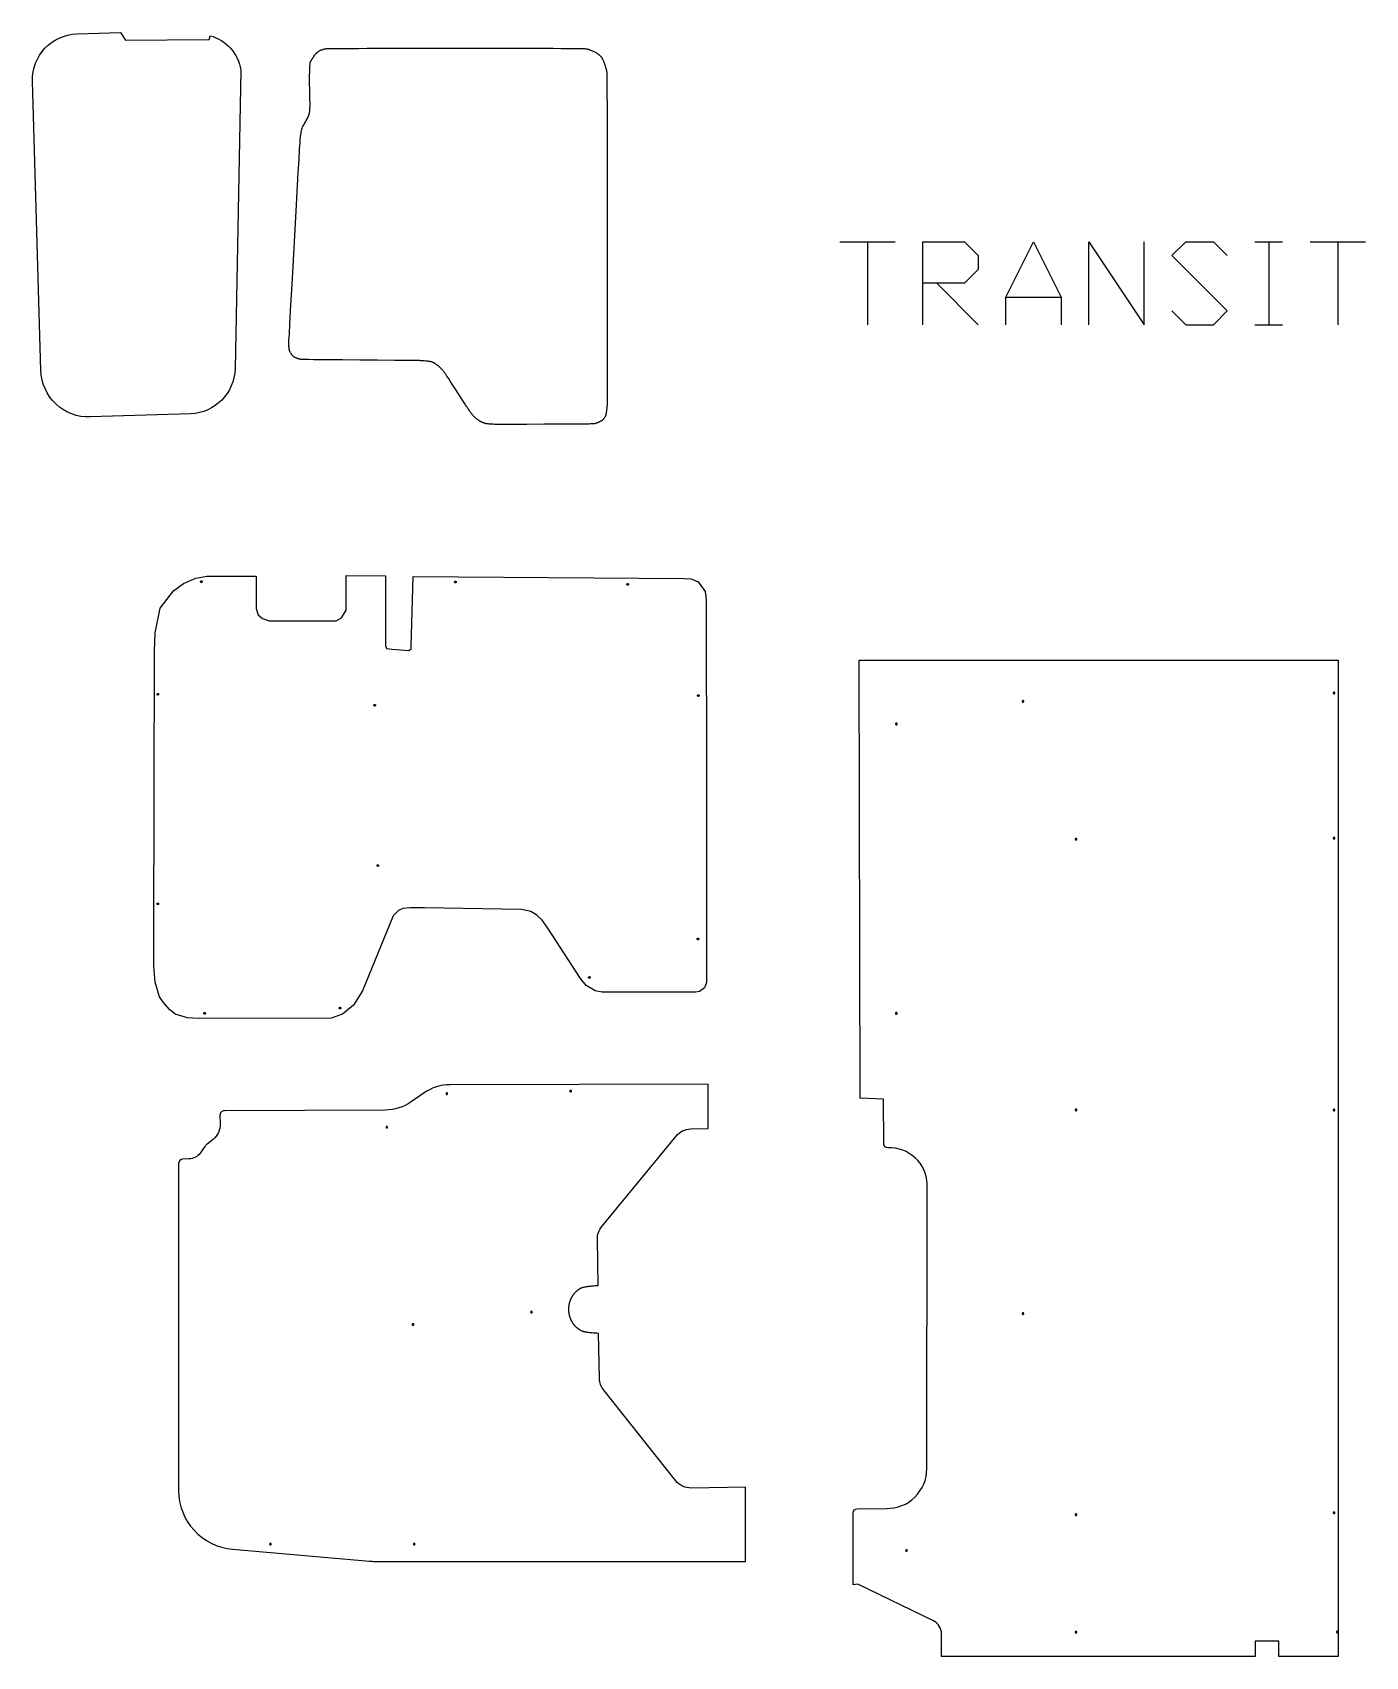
# Model space of a CAD drawing. Extents: x 0 to 5883, y -6083 to 6.
# Drawn here: x 0 to 3264, y -3970 to 6 of the extents above; entities that cross this region are included whole.
import ezdxf

# ---------------------------------------------------------------- set-up
doc = ezdxf.new("R2010")
doc.units = 0
doc.layers.add('Default Layer', color=1, linetype='CONTINUOUS')
doc.layers.add('Default_Layer', color=1, linetype='CONTINUOUS')

msp = doc.modelspace()

# ---------------------------------------------------------------- linework, layer by layer
at = {"layer": 'Default Layer'}
for points in [[(1976.8, -506.2), (2112.3, -506.2)], [(2044.5, -506.2), (2044.5, -709.4)], [(2180, -709.4), (2180, -506.2), (2281.6, -506.2), (2315.5, -540.1), (2315.5, -574), (2281.6, -607.8), (2180, -607.8)], [(2383.2, -709.4), (2383.2, -641.7), (2450.9, -506.2), (2518.7, -641.7), (2518.7, -709.4)], [(2586.4, -709.4), (2586.4, -506.2), (2721.9, -709.4), (2721.9, -506.2)], [(2789.6, -675.6), (2823.5, -709.4), (2891.2, -709.4), (2925.1, -675.6), (2789.6, -540.1), (2823.5, -506.2), (2891.2, -506.2), (2925.1, -540.1)], [(2992.8, -506.2), (3060.5, -506.2)], [(3026.7, -506.2), (3026.7, -709.4)], [(3128.3, -506.2), (3263.7, -506.2)], [(3196, -506.2), (3196, -709.4)], [(2213.9, -607.8), (2315.5, -709.4)], [(2383.2, -641.7), (2518.7, -641.7)], [(2992.8, -709.4), (3060.5, -709.4)]]:
    msp.add_lwpolyline(points, dxfattribs=at)
at = {"layer": 'Default_Layer'}
for points in [[(108.9, 2.6), (215.8, 6), (227.8, -13), (432.8, -11), (434.8, -2, -0.299255), (509.8, -86), (495.9, -817.1, -0.399355), (387, -927.4), (141.6, -935.3, -0.41513), (20.4, -821.2), (0, -113.1, -0.413284), (108.9, 2.6)], [(2023.8, -1531), (3196.9, -1531), (3196.9, -3969.9), (3051.8, -3969.9), (3051.8, -3931.9), (2993.8, -3931.9), (2993.8, -3969.9), (2225.6, -3969.9), (2225.6, -3914.1, 0.287798), (2205.8, -3882.5), (2020.6, -3793.1), (2009.6, -3794.1), (2009.6, -3618.2, -0.410927), (2019.5, -3608.2), (2090.6, -3607.4, 0.418774), (2189.7, -3510.1), (2190.5, -2812.7, 0.414541), (2095.2, -2724.7), (2094.5, -2724.7, -0.411767), (2084.5, -2714.8), (2083.6, -2605.1), (2026.6, -2603.1), (2023.8, -1531)], [(1385.3, -3061.5), (1383, -2948.5, -0.178964), (1393.7, -2917.4), (1575.9, -2695.6, -0.216376), (1611.2, -2678.3), (1654.6, -2676.9), (1654.6, -2568.9), (1022.8, -2569.9, 0.152916), (958.7, -2590.1), (927.4, -2611.9, -0.152136), (863.6, -2632.1), (470, -2633.9, 0.203048), (462.1, -2637.3, 0.203048), (459, -2645.3), (459.7, -2665.2, -0.236524), (442.1, -2703.9), (427.7, -2715.4, 0.066066), (422.3, -2721.2), (410.5, -2737.4, -0.227697), (383.8, -2751.7), (368.1, -2752.5, 0.400665), (357.6, -2763.4), (357.6, -3562.9, 0.389162), (490.1, -3707.4), (825.4, -3736.4, 0.021574), (837.9, -3736.9), (1745.6, -3736.9), (1745.6, -3554.9), (1613.1, -3557.5, -0.233792), (1575, -3539.6), (1398.6, -3317.5, -0.164081), (1388.3, -3288.9), (1386, -3178.7), (1381.4, -3178.5), (1377.3, -3178.2), (1373.6, -3178), (1370.2, -3177.7), (1367.2, -3177.4), (1364.5, -3177.2), (1362.1, -3176.9), (1359.9, -3176.7), (1358, -3176.4), (1356.3, -3176.1), (1354.8, -3175.9), (1353.4, -3175.6), (1352.1, -3175.3), (1350.9, -3175.1), (1348.6, -3174.6), (1348.6, -3174.6), (1348.6, -3174.5), (1348.6, -3174.5), (1348.7, -3174.5), (1348.7, -3174.4), (1348.6, -3174.4), (1347.6, -3174), (1346.6, -3173.6), (1345.6, -3173.1), (1344.6, -3172.7), (1343.6, -3172.2), (1342.6, -3171.7), (1341.7, -3171.1), (1340.7, -3170.6), (1339.8, -3170), (1338.9, -3169.4), (1337.9, -3168.8), (1337, -3168.2), (1336.1, -3167.5), (1335.3, -3166.9), (1334.4, -3166.2), (1333.5, -3165.5), (1332.7, -3164.8), (1331.9, -3164.1), (1331.1, -3163.4), (1330.3, -3162.6), (1329.6, -3161.8), (1328.8, -3161.1), (1328.1, -3160.3), (1327.4, -3159.5), (1326.7, -3158.7), (1326, -3157.8), (1325.4, -3157), (1324.7, -3156.1), (1324.1, -3155.3), (1323.5, -3154.4), (1322.9, -3153.5), (1322.3, -3152.6), (1321.8, -3151.7), (1321.2, -3150.7), (1320.7, -3149.8), (1320.2, -3148.9), (1319.7, -3147.9), (1319.2, -3147), (1318.8, -3146), (1318.4, -3145.1), (1317.9, -3144.1), (1317.5, -3143.1), (1317.2, -3142.1), (1316.8, -3141.1), (1316.4, -3140.1), (1316.1, -3139.1), (1315.8, -3138.1), (1315.5, -3137.1), (1315.2, -3136.1), (1315, -3135), (1314.7, -3134), (1314.5, -3133), (1314.3, -3131.9), (1314.1, -3130.9), (1313.9, -3129.8), (1313.8, -3128.8), (1313.6, -3127.7), (1313.5, -3126.7), (1313.4, -3125.6), (1313.3, -3124.6), (1313.3, -3123.5), (1313.2, -3122.4), (1313.2, -3121.4), (1313.2, -3120.3), (1313.2, -3119.3), (1313.2, -3118.2), (1313.2, -3117.2), (1313.3, -3116.1), (1313.3, -3115.1), (1313.4, -3114), (1313.5, -3113), (1313.7, -3112), (1313.8, -3110.9), (1313.9, -3109.9), (1314.1, -3108.9), (1314.3, -3107.8), (1314.5, -3106.8), (1314.7, -3105.8), (1315, -3104.8), (1315.2, -3103.7), (1315.5, -3102.7), (1315.8, -3101.7), (1316.1, -3100.7), (1316.4, -3099.7), (1316.7, -3098.7), (1317.1, -3097.8), (1317.5, -3096.8), (1317.9, -3095.8), (1318.3, -3094.8), (1318.7, -3093.9), (1319.1, -3092.9), (1319.6, -3092), (1320.1, -3091.1), (1320.6, -3090.1), (1321.1, -3089.2), (1321.6, -3088.3), (1322.2, -3087.4), (1322.7, -3086.5), (1323.3, -3085.6), (1323.9, -3084.7), (1324.6, -3083.8), (1325.2, -3082.9), (1325.9, -3082.1), (1326.5, -3081.3), (1327.2, -3080.4), (1327.9, -3079.6), (1328.7, -3078.8), (1329.4, -3078), (1330.2, -3077.3), (1330.9, -3076.5), (1331.7, -3075.8), (1332.5, -3075.1), (1333.3, -3074.3), (1334.1, -3073.7), (1335, -3073), (1335.8, -3072.3), (1336.7, -3071.7), (1337.6, -3071.1), (1338.5, -3070.5), (1339.4, -3069.9), (1340.4, -3069.3), (1341.3, -3068.7), (1342.3, -3068.2), (1343.3, -3067.6), (1343.6, -3067.4), (1343.9, -3067.3), (1344.6, -3067), (1345.3, -3066.7), (1346, -3066.5), (1346.7, -3066.3), (1347.4, -3066.2), (1348.9, -3065.8), (1350.7, -3065.4), (1352.5, -3064.9), (1354.1, -3064.6), (1356.1, -3064.2), (1358.1, -3063.9), (1359.6, -3063.7), (1361.1, -3063.5), (1364, -3063.1), (1366.9, -3062.8), (1369.9, -3062.5), (1373.6, -3062.2), (1377.3, -3061.9), (1381.2, -3061.7), (1385.3, -3061.5)], [(1317.6, -2583.9, 0.414214), (1315.6, -2585.9, 0.414214), (1317.6, -2587.9, 0.414214), (1319.6, -2585.9, 0.414214), (1317.6, -2583.9)], [(1014.6, -2589.9, 0.414214), (1012.6, -2591.9, 0.414214), (1014.6, -2593.9, 0.414214), (1016.6, -2591.9, 0.414214), (1014.6, -2589.9)], [(867.6, -2671.9, 0.414214), (865.6, -2673.9, 0.414214), (867.6, -2675.9, 0.414214), (869.6, -2673.9, 0.414214), (867.6, -2671.9)], [(1221.6, -3124.9, 0.414214), (1219.6, -3126.9, 0.414214), (1221.6, -3128.9, 0.414214), (1223.6, -3126.9, 0.414214), (1221.6, -3124.9)], [(931.6, -3154.9, 0.414214), (929.6, -3156.9, 0.414214), (931.6, -3158.9, 0.414214), (933.6, -3156.9, 0.414214), (931.6, -3154.9)], [(582.6, -3692.9, 0.414214), (580.6, -3694.9, 0.414214), (582.6, -3696.9, 0.414214), (584.6, -3694.9, 0.414214), (582.6, -3692.9)], [(934.6, -3692.9, 0.414214), (932.6, -3694.9, 0.414214), (934.6, -3696.9, 0.414214), (936.6, -3694.9, 0.414214), (934.6, -3692.9)]]:
    msp.add_lwpolyline(points, format="xyb", close=True, dxfattribs=at)
for points in [[(679.5, -72.1), (679.5, -71.5), (679.5, -70.9), (679.5, -69.8), (679.5, -69.2), (679.6, -68.6), (679.7, -68.1), (679.7, -67.8), (679.8, -67.5), (680, -67), (680.4, -66.2), (681, -65.1), (681.8, -63.7), (682.8, -62.2), (683.8, -60.4), (685, -58.5), (686.2, -56.5), (687.5, -54.5), (688.9, -52.5), (690.2, -50.6), (691.6, -48.7), (692.3, -47.8), (693, -47), (693.6, -46.2), (694.3, -45.4), (694.9, -44.7), (695.5, -44.1), (696.1, -43.5), (696.7, -43), (697.2, -42.6), (697.8, -42.1), (698.4, -41.7), (699, -41.3), (700.2, -40.5), (701.4, -39.7), (702.7, -39), (703.9, -38.4), (705.3, -37.7), (706.6, -37.2), (707.9, -36.6), (709.3, -36.1), (710.7, -35.6), (712.1, -35.2), (713.5, -34.8), (714.9, -34.4), (716.3, -34.1), (717.7, -33.8), (718, -33.8), (718.5, -33.7), (720.2, -33.6), (722.7, -33.6), (726, -33.5), (735, -33.4), (746.9, -33.3), (761.5, -33.1), (778.6, -33), (798, -32.9), (819.3, -32.8), (867.2, -32.7), (920.6, -32.6), (977.5, -32.5), (1036.3, -32.5), (1095.1, -32.5), (1152.1, -32.5), (1205.6, -32.6), (1230.4, -32.7), (1253.7, -32.8), (1275.1, -32.8), (1294.6, -33), (1311.8, -33.1), (1326.6, -33.2), (1338.7, -33.3), (1343.6, -33.4), (1347.8, -33.5), (1351.3, -33.6), (1353.9, -33.7), (1355.6, -33.8), (1356.2, -33.8), (1356.5, -33.9), (1357.5, -34.1), (1358.4, -34.3), (1359.4, -34.6), (1360.4, -34.9), (1361.4, -35.2), (1362.4, -35.5), (1363.4, -35.9), (1364.4, -36.3), (1366.4, -37.1), (1368.4, -37.9), (1370.4, -38.8), (1372.4, -39.8), (1374.2, -40.7), (1376, -41.6), (1377.7, -42.5), (1379.3, -43.4), (1380.7, -44.2), (1382, -44.9), (1383, -45.6), (1383.9, -46.2), (1384.7, -46.8), (1385.5, -47.3), (1386.2, -47.9), (1387, -48.5), (1387.7, -49.1), (1388.5, -49.7), (1389.2, -50.4), (1389.9, -51), (1390.5, -51.7), (1391.2, -52.4), (1391.8, -53.1), (1392.5, -53.8), (1393.1, -54.6), (1393.6, -55.3), (1394.2, -56.1), (1394.7, -56.9), (1394.9, -57.4), (1395.2, -57.9), (1395.8, -59.1), (1396.5, -60.6), (1397.3, -62.4), (1398.1, -64.3), (1398.9, -66.4), (1399.7, -68.7), (1400.6, -71.1), (1401.4, -73.5), (1402.2, -76.1), (1403, -78.6), (1403.7, -81.2), (1404.4, -83.7), (1404.7, -85), (1405, -86.2), (1405.2, -87.4), (1405.5, -88.6), (1405.7, -89.7), (1405.9, -90.8), (1405.9, -91.3), (1406, -92), (1406, -94.2), (1406.1, -97.5), (1406.2, -101.8), (1406.3, -107.2), (1406.3, -113.5), (1406.5, -128.9), (1406.6, -147.8), (1406.7, -169.8), (1406.8, -194.6), (1406.9, -222.1), (1407, -251.8), (1407, -283.6), (1407.1, -351.9), (1407.2, -424.8), (1407.2, -500), (1407.2, -575.1), (1407.2, -647.9), (1407.1, -716.1), (1407.1, -777.3), (1407, -829.3), (1406.9, -869.7), (1406.8, -884.9), (1406.8, -896.3), (1406.7, -903.7), (1406.7, -905.8), (1406.7, -906.8), (1406.4, -910.2), (1406.1, -913.9), (1405.7, -917.7), (1405.4, -919.5), (1405.2, -921.4), (1404.9, -923.2), (1404.7, -924.9), (1404.4, -926.5), (1404.1, -928), (1403.8, -929.4), (1403.5, -930.6), (1403.2, -931.7), (1403, -932.2), (1402.9, -932.6), (1402.5, -933.4), (1402.2, -934.2), (1401.8, -935), (1401.3, -935.7), (1400.9, -936.5), (1400.4, -937.2), (1399.9, -937.9), (1399.4, -938.6), (1398.9, -939.3), (1398.3, -940), (1397.7, -940.7), (1397.2, -941.3), (1396.5, -941.9), (1395.9, -942.5), (1395.3, -943.1), (1394.6, -943.6), (1394.3, -943.9), (1393.9, -944.2), (1393, -944.8), (1392, -945.4), (1391, -945.9), (1389.8, -946.5), (1388.6, -947.1), (1387.4, -947.7), (1386.1, -948.3), (1384.9, -948.8), (1383.6, -949.3), (1382.4, -949.8), (1381.3, -950.2), (1380.2, -950.6), (1379.2, -951), (1378.3, -951.3), (1377.6, -951.5), (1376.9, -951.7), (1376.2, -951.8), (1375.5, -951.9), (1374.8, -952), (1374.1, -952.1), (1373.4, -952.2), (1372, -952.3), (1370.5, -952.4), (1369.1, -952.4), (1367.7, -952.5), (1366.3, -952.5), (1363.1, -952.6), (1355.6, -952.6), (1329.7, -952.8), (1293.6, -953), (1252.3, -953.3), (1210.7, -953.5), (1174, -953.6), (1159, -953.6), (1147, -953.7), (1138.8, -953.7), (1136.3, -953.6), (1134.9, -953.6), (1131.6, -953.5), (1128.2, -953.3), (1124.7, -953.1), (1121.3, -952.9), (1119.6, -952.8), (1118, -952.6), (1116.4, -952.5), (1114.9, -952.3), (1113.5, -952.1), (1112.3, -952), (1111.1, -951.8), (1110.1, -951.5), (1109.2, -951.3), (1108.3, -951.1), (1107.3, -950.8), (1106.4, -950.5), (1105.5, -950.2), (1104.6, -949.9), (1103.7, -949.6), (1102.8, -949.2), (1101.9, -948.9), (1101, -948.5), (1100.1, -948.1), (1099.3, -947.7), (1098.4, -947.3), (1097.6, -946.8), (1096.7, -946.3), (1095.9, -945.9), (1095, -945.3), (1094.1, -944.7), (1093.1, -944.1), (1092.1, -943.4), (1091, -942.6), (1089.9, -941.7), (1088.8, -940.9), (1087.7, -939.9), (1086.5, -939), (1085.4, -938), (1084.2, -937), (1083.1, -936), (1082, -935), (1081, -934), (1080, -933), (1079, -932), (1078.1, -931), (1077.1, -929.8), (1076.1, -928.6), (1075.1, -927.3), (1074.1, -926), (1073, -924.6), (1072, -923.1), (1071, -921.6), (1068.9, -918.6), (1066.8, -915.5), (1064.7, -912.4), (1062.7, -909.5), (1061.3, -907.3), (1059.1, -903.9), (1052.7, -894), (1035.4, -867), (1026.3, -852.8), (1022.1, -846.2), (1018.2, -840.2), (1014.7, -835), (1011.9, -830.7), (1010.7, -828.9), (1009.7, -827.5), (1008.9, -826.4), (1008.3, -825.6), (1007.4, -824.5), (1006.4, -823.3), (1005.4, -822.1), (1004.3, -820.9), (1003.2, -819.7), (1002.1, -818.6), (1001, -817.4), (999.8, -816.3), (998.7, -815.2), (997.6, -814.1), (996.5, -813.1), (995.5, -812.1), (994.5, -811.2), (993.5, -810.4), (992.6, -809.6), (991.8, -809), (990.1, -807.7), (988.4, -806.5), (987.6, -805.9), (986.7, -805.3), (985.8, -804.7), (985, -804.2), (984.1, -803.7), (983.2, -803.1), (982.2, -802.7), (981.3, -802.2), (980.4, -801.8), (979.4, -801.4), (978.5, -801), (977.5, -800.6), (977, -800.5), (976.5, -800.3), (975.3, -800), (974, -799.8), (972.6, -799.5), (971.1, -799.3), (969.5, -799.1), (967.9, -798.9), (966.2, -798.7), (964.5, -798.5), (962.8, -798.4), (959.3, -798.1), (955.8, -797.9), (952.6, -797.6), (951, -797.5), (949.3, -797.5), (947.6, -797.4), (945.8, -797.3), (942.1, -797.3), (938.3, -797.2), (930.5, -797.2), (926.6, -797.2), (922.9, -797.1), (905.3, -797), (886.2, -796.8), (844.8, -796.5), (801.3, -796.2), (758.9, -795.8), (739, -795.7), (720.3, -795.5), (703.4, -795.3), (688.5, -795.1), (676.1, -795), (670.9, -794.9), (666.4, -794.8), (662.7, -794.7), (659.9, -794.6), (657.9, -794.5), (657.2, -794.4), (656.8, -794.3), (655.6, -794.1), (654.4, -793.8), (653.2, -793.5), (651.9, -793.1), (650.6, -792.7), (649.4, -792.3), (648.1, -791.9), (646.9, -791.4), (645.7, -791), (644.6, -790.5), (643.5, -790), (642.4, -789.5), (641.5, -789), (640.6, -788.5), (639.8, -788), (639.2, -787.6), (638.6, -787.1), (638, -786.6), (637.4, -786), (636.8, -785.4), (636.3, -784.8), (635.7, -784.2), (635.2, -783.5), (634.7, -782.8), (634.3, -782.2), (633.8, -781.5), (633, -780.2), (632.3, -779), (631.7, -778), (631.2, -777), (630.7, -776), (630.3, -775), (629.9, -774), (629.6, -773), (629.3, -771.9), (629, -770.8), (628.8, -769.8), (628.7, -769.2), (628.6, -768.5), (628.4, -766.9), (628.2, -764.9), (628, -762.8), (627.9, -760.6), (627.8, -758.3), (627.7, -756.1), (627.7, -754), (627.8, -752.2), (628, -747.7), (628.9, -731.5), (630.2, -706.9), (631.9, -675.2), (636.3, -596.5), (641.3, -506.4), (646.4, -416.1), (650.8, -336.8), (652.7, -304.8), (654.1, -279.8), (655.1, -263.1), (655.4, -258.3), (655.6, -256.1), (655.8, -254.4), (656, -252.6), (656.5, -248.7), (657, -244.7), (657.6, -240.8), (658.1, -237.1), (658.6, -234), (659.1, -231.7), (659.2, -230.9), (659.4, -230.3), (659.6, -229.5), (659.9, -228.8), (660.2, -228), (660.5, -227.3), (661.2, -225.8), (661.9, -224.3), (662.4, -223.4), (663.1, -222.2), (664.8, -219.1), (666.8, -215.6), (668.6, -212.4), (670.4, -209.2), (672.2, -205.8), (673.8, -202.9), (674.5, -201.7), (674.9, -200.8), (675.5, -199.4), (676.1, -198), (676.3, -197.3), (676.6, -196.6), (676.8, -195.9), (677.1, -195.2), (677.3, -194.3), (677.6, -193.3), (677.8, -192.2), (678.1, -190.9), (678.4, -189.6), (678.6, -188.3), (678.9, -187), (679, -185.7), (679.1, -185.1), (679.2, -184.3), (679.3, -182.6), (679.3, -180.7), (679.4, -178.5), (679.4, -176.3), (679.5, -174), (679.5, -169.7), (679.5, -168.3), (679.5, -166), (679.3, -159.4), (678.9, -141.1), (678.7, -131), (678.5, -121.5), (678.4, -113.4), (678.3, -110.2), (678.3, -107.6), (678.3, -105.2), (678.4, -102.7), (678.5, -97.3), (678.7, -91.6), (678.9, -86), (679.3, -76.6), (679.5, -72.1)], [(1650.1, -2320), (1645, -2332.8), (1633.1, -2342), (1624.3, -2343.6), (1395, -2343.6), (1377.8, -2340.3), (1356, -2327.5), (1342.1, -2310), (1261.6, -2186.8), (1247.6, -2166.8), (1234.8, -2155.2), (1219.8, -2145.7), (1197.5, -2141.4), (960.1, -2137.3), (925.5, -2137.3), (907, -2139), (896.4, -2143.5), (882.8, -2156.6), (807.6, -2340.5), (786.1, -2375.6), (759.4, -2397.1), (731.5, -2407.4), (405.6, -2408.2), (379.8, -2406.4), (349, -2396.9), (335.6, -2386.2), (320.4, -2368.5), (311.3, -2355), (300.4, -2319.3), (297, -2279.4), (297, -2206.3), (297.8, -1857.6), (298.5, -1508.9), (300.4, -1463.5), (312.9, -1403.7), (345.2, -1360.7), (369.6, -1342.7), (400, -1329.9), (427, -1324.8), (547.4, -1324.8), (547.4, -1404.2), (552.2, -1419.7), (563.3, -1429), (579.3, -1434), (743.4, -1434), (756.4, -1427.2), (768.1, -1408.6), (768.1, -1323.3), (864.7, -1324.2), (864.7, -1494.7), (867.1, -1502.1), (880.1, -1504.1), (921.1, -1506.7), (927, -1503.3), (927, -1497.4), (932.3, -1325.9), (1263.7, -1328.2), (1595.2, -1330.4), (1612.9, -1331.8), (1630.2, -1339), (1646.6, -1362.6), (1649.7, -1382.9), (1649.9, -1851.5), (1650.1, -2320)], [(413.6, -1336.6), (413.8, -1336.6), (414, -1336.6), (414.2, -1336.7), (414.4, -1336.7), (414.6, -1336.8), (414.7, -1336.9), (414.9, -1337), (415, -1337.2), (415.1, -1337.3), (415.3, -1337.5), (415.4, -1337.6), (415.4, -1337.8), (415.5, -1338), (415.6, -1338.2), (415.6, -1338.4), (415.6, -1338.6), (415.6, -1338.8), (415.6, -1339), (415.5, -1339.2), (415.4, -1339.4), (415.4, -1339.5), (415.3, -1339.7), (415.1, -1339.9), (415, -1340), (414.9, -1340.1), (414.7, -1340.2), (414.6, -1340.4), (414.4, -1340.4), (414.2, -1340.5), (414, -1340.6), (413.8, -1340.6), (413.6, -1340.6), (413.4, -1340.6), (413.2, -1340.6), (413, -1340.5), (412.8, -1340.4), (412.6, -1340.4), (412.5, -1340.2), (412.3, -1340.1), (412.2, -1340), (412.1, -1339.9), (411.9, -1339.7), (411.8, -1339.5), (411.8, -1339.4), (411.7, -1339.2), (411.6, -1339), (411.6, -1338.8), (411.6, -1338.6), (411.6, -1338.4), (411.6, -1338.2), (411.7, -1338), (411.8, -1337.8), (411.8, -1337.6), (411.9, -1337.5), (412.1, -1337.3), (412.2, -1337.2), (412.3, -1337), (412.5, -1336.9), (412.6, -1336.8), (412.8, -1336.7), (413, -1336.7), (413.2, -1336.6), (413.4, -1336.6), (413.6, -1336.6)], [(1035.6, -1337.3), (1035.8, -1337.3), (1036, -1337.3), (1036.1, -1337.4), (1036.3, -1337.4), (1036.5, -1337.5), (1036.7, -1337.6), (1036.8, -1337.7), (1037, -1337.9), (1037.1, -1338), (1037.2, -1338.2), (1037.3, -1338.3), (1037.4, -1338.5), (1037.5, -1338.7), (1037.5, -1338.9), (1037.5, -1339.1), (1037.6, -1339.3), (1037.5, -1339.5), (1037.5, -1339.7), (1037.5, -1339.9), (1037.4, -1340.1), (1037.3, -1340.2), (1037.2, -1340.4), (1037.1, -1340.5), (1037, -1340.7), (1036.8, -1340.8), (1036.7, -1340.9), (1036.5, -1341), (1036.3, -1341.1), (1036.1, -1341.2), (1036, -1341.2), (1035.8, -1341.3), (1035.6, -1341.3), (1035.3, -1341.3), (1035.2, -1341.2), (1035, -1341.2), (1034.8, -1341.1), (1034.6, -1341), (1034.4, -1340.9), (1034.3, -1340.8), (1034.1, -1340.7), (1034, -1340.5), (1033.9, -1340.4), (1033.8, -1340.2), (1033.7, -1340.1), (1033.6, -1339.9), (1033.6, -1339.7), (1033.6, -1339.5), (1033.6, -1339.3), (1033.6, -1339.1), (1033.6, -1338.9), (1033.6, -1338.7), (1033.7, -1338.5), (1033.8, -1338.3), (1033.9, -1338.2), (1034, -1338), (1034.1, -1337.9), (1034.3, -1337.7), (1034.4, -1337.6), (1034.6, -1337.5), (1034.8, -1337.4), (1035, -1337.4), (1035.2, -1337.3), (1035.3, -1337.3), (1035.6, -1337.3)], [(1457.2, -1343.2), (1457.4, -1343.2), (1457.6, -1343.2), (1457.8, -1343.3), (1458, -1343.3), (1458.2, -1343.4), (1458.3, -1343.5), (1458.5, -1343.6), (1458.6, -1343.8), (1458.8, -1343.9), (1458.9, -1344.1), (1459, -1344.2), (1459.1, -1344.4), (1459.1, -1344.6), (1459.2, -1344.8), (1459.2, -1345), (1459.2, -1345.2), (1459.2, -1345.4), (1459.2, -1345.6), (1459.1, -1345.8), (1459.1, -1346), (1459, -1346.1), (1458.9, -1346.3), (1458.8, -1346.5), (1458.6, -1346.6), (1458.5, -1346.7), (1458.3, -1346.8), (1458.2, -1346.9), (1458, -1347), (1457.8, -1347.1), (1457.6, -1347.1), (1457.4, -1347.2), (1457.2, -1347.2), (1457, -1347.2), (1456.8, -1347.1), (1456.6, -1347.1), (1456.5, -1347), (1456.3, -1346.9), (1456.1, -1346.8), (1456, -1346.7), (1455.8, -1346.6), (1455.7, -1346.5), (1455.6, -1346.3), (1455.5, -1346.1), (1455.4, -1346), (1455.3, -1345.8), (1455.3, -1345.6), (1455.2, -1345.4), (1455.2, -1345.2), (1455.2, -1345), (1455.3, -1344.8), (1455.3, -1344.6), (1455.4, -1344.4), (1455.5, -1344.2), (1455.6, -1344.1), (1455.7, -1343.9), (1455.8, -1343.8), (1456, -1343.6), (1456.1, -1343.5), (1456.3, -1343.4), (1456.5, -1343.3), (1456.6, -1343.3), (1456.8, -1343.2), (1457, -1343.2), (1457.2, -1343.2)], [(307, -1612.1), (307.2, -1612.1), (307.4, -1612.1), (307.6, -1612.2), (307.8, -1612.2), (307.9, -1612.3), (308.1, -1612.4), (308.2, -1612.5), (308.4, -1612.7), (308.5, -1612.8), (308.6, -1613), (308.7, -1613.1), (308.8, -1613.3), (308.9, -1613.5), (308.9, -1613.7), (309, -1613.9), (309, -1614.1), (309, -1614.3), (308.9, -1614.5), (308.9, -1614.7), (308.8, -1614.9), (308.7, -1615), (308.6, -1615.2), (308.5, -1615.4), (308.4, -1615.5), (308.2, -1615.6), (308.1, -1615.7), (307.9, -1615.8), (307.8, -1615.9), (307.6, -1616), (307.4, -1616), (307.2, -1616.1), (307, -1616.1), (306.8, -1616.1), (306.6, -1616), (306.4, -1616), (306.2, -1615.9), (306, -1615.8), (305.9, -1615.7), (305.7, -1615.6), (305.6, -1615.5), (305.4, -1615.4), (305.3, -1615.2), (305.2, -1615), (305.1, -1614.9), (305.1, -1614.7), (305, -1614.5), (305, -1614.3), (305, -1614.1), (305, -1613.9), (305, -1613.7), (305.1, -1613.5), (305.1, -1613.3), (305.2, -1613.1), (305.3, -1613), (305.4, -1612.8), (305.6, -1612.7), (305.7, -1612.5), (305.9, -1612.4), (306, -1612.3), (306.2, -1612.2), (306.4, -1612.2), (306.6, -1612.1), (306.8, -1612.1), (307, -1612.1)], [(1630.3, -1615.4), (1630.5, -1615.4), (1630.7, -1615.4), (1630.9, -1615.4), (1631.1, -1615.5), (1631.2, -1615.6), (1631.4, -1615.7), (1631.6, -1615.8), (1631.7, -1615.9), (1631.8, -1616.1), (1631.9, -1616.2), (1632, -1616.4), (1632.1, -1616.6), (1632.2, -1616.8), (1632.2, -1617), (1632.3, -1617.2), (1632.3, -1617.4), (1632.3, -1617.6), (1632.2, -1617.8), (1632.2, -1618), (1632.1, -1618.1), (1632, -1618.3), (1631.9, -1618.5), (1631.8, -1618.6), (1631.7, -1618.8), (1631.6, -1618.9), (1631.4, -1619), (1631.2, -1619.1), (1631.1, -1619.2), (1630.9, -1619.3), (1630.7, -1619.3), (1630.5, -1619.3), (1630.3, -1619.4), (1630.1, -1619.3), (1629.9, -1619.3), (1629.7, -1619.3), (1629.5, -1619.2), (1629.3, -1619.1), (1629.2, -1619), (1629, -1618.9), (1628.9, -1618.8), (1628.7, -1618.6), (1628.6, -1618.5), (1628.5, -1618.3), (1628.4, -1618.1), (1628.4, -1618), (1628.3, -1617.8), (1628.3, -1617.6), (1628.3, -1617.4), (1628.3, -1617.2), (1628.3, -1617), (1628.4, -1616.8), (1628.4, -1616.6), (1628.5, -1616.4), (1628.6, -1616.2), (1628.7, -1616.1), (1628.9, -1615.9), (1629, -1615.8), (1629.2, -1615.7), (1629.3, -1615.6), (1629.5, -1615.5), (1629.7, -1615.4), (1629.9, -1615.4), (1630.1, -1615.4), (1630.3, -1615.4)], [(2423.1, -1631.7), (2423.1, -1631.9), (2423.1, -1632.1), (2423.2, -1632.3), (2423.3, -1632.5), (2423.3, -1632.7), (2423.4, -1632.8), (2423.6, -1633), (2423.7, -1633.1), (2423.8, -1633.3), (2424, -1633.4), (2424.1, -1633.5), (2424.3, -1633.6), (2424.5, -1633.6), (2424.7, -1633.7), (2424.9, -1633.7), (2425.1, -1633.7), (2425.3, -1633.7), (2425.5, -1633.7), (2425.7, -1633.6), (2425.9, -1633.6), (2426.1, -1633.5), (2426.2, -1633.4), (2426.4, -1633.3), (2426.5, -1633.1), (2426.6, -1633), (2426.8, -1632.8), (2426.9, -1632.7), (2426.9, -1632.5), (2427, -1632.3), (2427.1, -1632.1), (2427.1, -1631.9), (2427.1, -1631.7), (2427.1, -1631.5), (2427.1, -1631.3), (2427, -1631.1), (2426.9, -1630.9), (2426.9, -1630.8), (2426.8, -1630.6), (2426.6, -1630.4), (2426.5, -1630.3), (2426.4, -1630.2), (2426.2, -1630.1), (2426.1, -1630), (2425.9, -1629.9), (2425.7, -1629.8), (2425.5, -1629.8), (2425.3, -1629.7), (2425.1, -1629.7), (2424.9, -1629.7), (2424.7, -1629.8), (2424.5, -1629.8), (2424.3, -1629.9), (2424.1, -1630), (2424, -1630.1), (2423.8, -1630.2), (2423.7, -1630.3), (2423.6, -1630.4), (2423.4, -1630.6), (2423.3, -1630.8), (2423.3, -1630.9), (2423.2, -1631.1), (2423.1, -1631.3), (2423.1, -1631.5), (2423.1, -1631.7)], [(3186.8, -1612.9), (3187, -1612.9), (3187.2, -1612.9), (3187.4, -1612.8), (3187.6, -1612.8), (3187.8, -1612.7), (3187.9, -1612.6), (3188.1, -1612.5), (3188.2, -1612.3), (3188.4, -1612.2), (3188.5, -1612.1), (3188.6, -1611.9), (3188.7, -1611.7), (3188.7, -1611.5), (3188.8, -1611.3), (3188.8, -1611.1), (3188.8, -1610.9), (3188.8, -1610.7), (3188.8, -1610.5), (3188.7, -1610.3), (3188.7, -1610.2), (3188.6, -1610), (3188.5, -1609.8), (3188.4, -1609.7), (3188.2, -1609.5), (3188.1, -1609.4), (3187.9, -1609.3), (3187.8, -1609.2), (3187.6, -1609.1), (3187.4, -1609), (3187.2, -1609), (3187, -1608.9), (3186.8, -1608.9), (3186.6, -1608.9), (3186.4, -1609), (3186.2, -1609), (3186, -1609.1), (3185.9, -1609.2), (3185.7, -1609.3), (3185.5, -1609.4), (3185.4, -1609.5), (3185.3, -1609.7), (3185.2, -1609.8), (3185.1, -1610), (3185, -1610.2), (3184.9, -1610.3), (3184.8, -1610.5), (3184.8, -1610.7), (3184.8, -1610.9), (3184.8, -1611.1), (3184.8, -1611.3), (3184.9, -1611.5), (3185, -1611.7), (3185.1, -1611.9), (3185.2, -1612.1), (3185.3, -1612.2), (3185.4, -1612.3), (3185.5, -1612.5), (3185.7, -1612.6), (3185.9, -1612.7), (3186, -1612.8), (3186.2, -1612.8), (3186.4, -1612.9), (3186.6, -1612.9), (3186.8, -1612.9)], [(837.9, -1639), (838.1, -1639), (838.3, -1639), (838.5, -1639.1), (838.7, -1639.1), (838.9, -1639.2), (839, -1639.3), (839.2, -1639.4), (839.3, -1639.6), (839.4, -1639.7), (839.6, -1639.8), (839.7, -1640), (839.7, -1640.2), (839.8, -1640.4), (839.9, -1640.6), (839.9, -1640.8), (839.9, -1641), (839.9, -1641.2), (839.9, -1641.4), (839.8, -1641.6), (839.7, -1641.7), (839.7, -1641.9), (839.6, -1642.1), (839.4, -1642.2), (839.3, -1642.4), (839.2, -1642.5), (839, -1642.6), (838.9, -1642.7), (838.7, -1642.8), (838.5, -1642.9), (838.3, -1642.9), (838.1, -1643), (837.9, -1643), (837.7, -1643), (837.5, -1642.9), (837.3, -1642.9), (837.1, -1642.8), (836.9, -1642.7), (836.8, -1642.6), (836.6, -1642.5), (836.5, -1642.4), (836.4, -1642.2), (836.2, -1642.1), (836.1, -1641.9), (836.1, -1641.7), (836, -1641.6), (835.9, -1641.4), (835.9, -1641.2), (835.9, -1641), (835.9, -1640.8), (835.9, -1640.6), (836, -1640.4), (836.1, -1640.2), (836.1, -1640), (836.2, -1639.8), (836.4, -1639.7), (836.5, -1639.6), (836.6, -1639.4), (836.8, -1639.3), (836.9, -1639.2), (837.1, -1639.1), (837.3, -1639.1), (837.5, -1639), (837.7, -1639), (837.9, -1639)], [(2113.1, -1686.7), (2113.1, -1686.9), (2113.1, -1687.1), (2113.2, -1687.3), (2113.3, -1687.5), (2113.3, -1687.7), (2113.4, -1687.8), (2113.6, -1688), (2113.7, -1688.1), (2113.8, -1688.3), (2114, -1688.4), (2114.1, -1688.5), (2114.3, -1688.6), (2114.5, -1688.6), (2114.7, -1688.7), (2114.9, -1688.7), (2115.1, -1688.7), (2115.3, -1688.7), (2115.5, -1688.7), (2115.7, -1688.6), (2115.9, -1688.6), (2116.1, -1688.5), (2116.2, -1688.4), (2116.4, -1688.3), (2116.5, -1688.1), (2116.6, -1688), (2116.8, -1687.8), (2116.9, -1687.7), (2116.9, -1687.5), (2117, -1687.3), (2117.1, -1687.1), (2117.1, -1686.9), (2117.1, -1686.7), (2117.1, -1686.5), (2117.1, -1686.3), (2117, -1686.1), (2116.9, -1685.9), (2116.9, -1685.8), (2116.8, -1685.6), (2116.6, -1685.4), (2116.5, -1685.3), (2116.4, -1685.2), (2116.2, -1685.1), (2116.1, -1685), (2115.9, -1684.9), (2115.7, -1684.8), (2115.5, -1684.8), (2115.3, -1684.7), (2115.1, -1684.7), (2114.9, -1684.7), (2114.7, -1684.8), (2114.5, -1684.8), (2114.3, -1684.9), (2114.1, -1685), (2114, -1685.1), (2113.8, -1685.2), (2113.7, -1685.3), (2113.6, -1685.4), (2113.4, -1685.6), (2113.3, -1685.8), (2113.3, -1685.9), (2113.2, -1686.1), (2113.1, -1686.3), (2113.1, -1686.5), (2113.1, -1686.7)], [(2553, -1968.9), (2553, -1969.2), (2553.1, -1969.3), (2553.1, -1969.5), (2553.2, -1969.7), (2553.3, -1969.9), (2553.4, -1970.1), (2553.5, -1970.2), (2553.6, -1970.4), (2553.7, -1970.5), (2553.9, -1970.6), (2554.1, -1970.7), (2554.2, -1970.8), (2554.4, -1970.9), (2554.6, -1970.9), (2554.8, -1970.9), (2555, -1970.9), (2555.2, -1970.9), (2555.4, -1970.9), (2555.6, -1970.9), (2555.8, -1970.8), (2556, -1970.7), (2556.1, -1970.6), (2556.3, -1970.5), (2556.4, -1970.4), (2556.6, -1970.2), (2556.7, -1970.1), (2556.8, -1969.9), (2556.9, -1969.7), (2556.9, -1969.5), (2557, -1969.3), (2557, -1969.2), (2557, -1968.9), (2557, -1968.7), (2557, -1968.5), (2556.9, -1968.4), (2556.9, -1968.2), (2556.8, -1968), (2556.7, -1967.8), (2556.6, -1967.7), (2556.4, -1967.5), (2556.3, -1967.4), (2556.1, -1967.3), (2556, -1967.2), (2555.8, -1967.1), (2555.6, -1967), (2555.4, -1967), (2555.2, -1967), (2555, -1966.9), (2554.8, -1967), (2554.6, -1967), (2554.4, -1967), (2554.2, -1967.1), (2554.1, -1967.2), (2553.9, -1967.3), (2553.7, -1967.4), (2553.6, -1967.5), (2553.5, -1967.7), (2553.4, -1967.8), (2553.3, -1968), (2553.2, -1968.2), (2553.1, -1968.4), (2553.1, -1968.5), (2553, -1968.7), (2553, -1968.9)], [(3184.8, -1966.4), (3184.8, -1966.6), (3184.8, -1966.8), (3184.9, -1967), (3185, -1967.2), (3185, -1967.4), (3185.1, -1967.5), (3185.3, -1967.7), (3185.4, -1967.8), (3185.5, -1968), (3185.7, -1968.1), (3185.8, -1968.2), (3186, -1968.3), (3186.2, -1968.3), (3186.4, -1968.4), (3186.6, -1968.4), (3186.8, -1968.4), (3187, -1968.4), (3187.2, -1968.4), (3187.4, -1968.3), (3187.6, -1968.3), (3187.8, -1968.2), (3187.9, -1968.1), (3188.1, -1968), (3188.2, -1967.8), (3188.3, -1967.7), (3188.5, -1967.5), (3188.6, -1967.4), (3188.6, -1967.2), (3188.7, -1967), (3188.8, -1966.8), (3188.8, -1966.6), (3188.8, -1966.4), (3188.8, -1966.2), (3188.8, -1966), (3188.7, -1965.8), (3188.6, -1965.6), (3188.6, -1965.5), (3188.5, -1965.3), (3188.3, -1965.1), (3188.2, -1965), (3188.1, -1964.9), (3187.9, -1964.8), (3187.8, -1964.7), (3187.6, -1964.6), (3187.4, -1964.5), (3187.2, -1964.5), (3187, -1964.4), (3186.8, -1964.4), (3186.6, -1964.4), (3186.4, -1964.5), (3186.2, -1964.5), (3186, -1964.6), (3185.8, -1964.7), (3185.7, -1964.8), (3185.5, -1964.9), (3185.4, -1965), (3185.3, -1965.1), (3185.1, -1965.3), (3185, -1965.5), (3185, -1965.6), (3184.9, -1965.8), (3184.8, -1966), (3184.8, -1966.2), (3184.8, -1966.4)], [(845.5, -2031.4), (845.8, -2031.4), (846, -2031.4), (846.1, -2031.5), (846.3, -2031.5), (846.5, -2031.6), (846.7, -2031.7), (846.8, -2031.8), (847, -2032), (847.1, -2032.1), (847.2, -2032.3), (847.3, -2032.4), (847.4, -2032.6), (847.5, -2032.8), (847.5, -2033), (847.5, -2033.2), (847.5, -2033.4), (847.5, -2033.6), (847.5, -2033.8), (847.5, -2034), (847.4, -2034.2), (847.3, -2034.3), (847.2, -2034.5), (847.1, -2034.7), (847, -2034.8), (846.8, -2034.9), (846.7, -2035), (846.5, -2035.1), (846.3, -2035.2), (846.1, -2035.3), (846, -2035.3), (845.8, -2035.4), (845.5, -2035.4), (845.3, -2035.4), (845.1, -2035.3), (845, -2035.3), (844.8, -2035.2), (844.6, -2035.1), (844.4, -2035), (844.3, -2034.9), (844.1, -2034.8), (844, -2034.7), (843.9, -2034.5), (843.8, -2034.3), (843.7, -2034.2), (843.6, -2034), (843.6, -2033.8), (843.6, -2033.6), (843.5, -2033.4), (843.6, -2033.2), (843.6, -2033), (843.6, -2032.8), (843.7, -2032.6), (843.8, -2032.4), (843.9, -2032.3), (844, -2032.1), (844.1, -2032), (844.3, -2031.8), (844.4, -2031.7), (844.6, -2031.6), (844.8, -2031.5), (845, -2031.5), (845.1, -2031.4), (845.3, -2031.4), (845.5, -2031.4)], [(307, -2125.1), (307.2, -2125.1), (307.4, -2125.2), (307.6, -2125.2), (307.8, -2125.3), (307.9, -2125.4), (308.1, -2125.5), (308.2, -2125.6), (308.4, -2125.7), (308.5, -2125.9), (308.6, -2126), (308.7, -2126.2), (308.8, -2126.4), (308.9, -2126.5), (308.9, -2126.7), (309, -2126.9), (309, -2127.1), (309, -2127.3), (308.9, -2127.5), (308.9, -2127.7), (308.8, -2127.9), (308.7, -2128.1), (308.6, -2128.3), (308.5, -2128.4), (308.4, -2128.5), (308.2, -2128.7), (308.1, -2128.8), (307.9, -2128.9), (307.8, -2129), (307.6, -2129), (307.4, -2129.1), (307.2, -2129.1), (307, -2129.1), (306.8, -2129.1), (306.6, -2129.1), (306.4, -2129), (306.2, -2129), (306, -2128.9), (305.9, -2128.8), (305.7, -2128.7), (305.6, -2128.5), (305.4, -2128.4), (305.3, -2128.3), (305.2, -2128.1), (305.1, -2127.9), (305.1, -2127.7), (305, -2127.5), (305, -2127.3), (305, -2127.1), (305, -2126.9), (305, -2126.7), (305.1, -2126.5), (305.1, -2126.4), (305.2, -2126.2), (305.3, -2126), (305.4, -2125.9), (305.6, -2125.7), (305.7, -2125.6), (305.9, -2125.5), (306, -2125.4), (306.2, -2125.3), (306.4, -2125.2), (306.6, -2125.2), (306.8, -2125.1), (307, -2125.1)], [(1629.3, -2211.2), (1629.5, -2211.2), (1629.7, -2211.2), (1629.9, -2211.3), (1630.1, -2211.4), (1630.2, -2211.4), (1630.4, -2211.5), (1630.6, -2211.7), (1630.7, -2211.8), (1630.8, -2211.9), (1630.9, -2212.1), (1631, -2212.3), (1631.1, -2212.4), (1631.2, -2212.6), (1631.2, -2212.8), (1631.3, -2213), (1631.3, -2213.2), (1631.3, -2213.4), (1631.2, -2213.6), (1631.2, -2213.8), (1631.1, -2214), (1631, -2214.2), (1630.9, -2214.3), (1630.8, -2214.5), (1630.7, -2214.6), (1630.6, -2214.7), (1630.4, -2214.9), (1630.2, -2215), (1630.1, -2215), (1629.9, -2215.1), (1629.7, -2215.2), (1629.5, -2215.2), (1629.3, -2215.2), (1629.1, -2215.2), (1628.9, -2215.2), (1628.7, -2215.1), (1628.5, -2215), (1628.3, -2215), (1628.2, -2214.9), (1628, -2214.7), (1627.9, -2214.6), (1627.7, -2214.5), (1627.6, -2214.3), (1627.5, -2214.2), (1627.4, -2214), (1627.4, -2213.8), (1627.3, -2213.6), (1627.3, -2213.4), (1627.3, -2213.2), (1627.3, -2213), (1627.3, -2212.8), (1627.4, -2212.6), (1627.4, -2212.4), (1627.5, -2212.3), (1627.6, -2212.1), (1627.7, -2211.9), (1627.9, -2211.8), (1628, -2211.7), (1628.2, -2211.5), (1628.3, -2211.4), (1628.5, -2211.4), (1628.7, -2211.3), (1628.9, -2211.2), (1629.1, -2211.2), (1629.3, -2211.2)], [(1363.6, -2305.5), (1363.8, -2305.5), (1364, -2305.5), (1364.2, -2305.6), (1364.4, -2305.7), (1364.5, -2305.7), (1364.7, -2305.8), (1364.9, -2306), (1365, -2306.1), (1365.1, -2306.2), (1365.2, -2306.4), (1365.3, -2306.5), (1365.4, -2306.7), (1365.5, -2306.9), (1365.5, -2307.1), (1365.6, -2307.3), (1365.6, -2307.5), (1365.6, -2307.7), (1365.5, -2307.9), (1365.5, -2308.1), (1365.4, -2308.3), (1365.3, -2308.4), (1365.2, -2308.6), (1365.1, -2308.8), (1365, -2308.9), (1364.9, -2309), (1364.7, -2309.2), (1364.5, -2309.3), (1364.4, -2309.3), (1364.2, -2309.4), (1364, -2309.5), (1363.8, -2309.5), (1363.6, -2309.5), (1363.4, -2309.5), (1363.2, -2309.5), (1363, -2309.4), (1362.8, -2309.3), (1362.6, -2309.3), (1362.5, -2309.2), (1362.3, -2309), (1362.2, -2308.9), (1362, -2308.8), (1361.9, -2308.6), (1361.8, -2308.4), (1361.7, -2308.3), (1361.7, -2308.1), (1361.6, -2307.9), (1361.6, -2307.7), (1361.6, -2307.5), (1361.6, -2307.3), (1361.6, -2307.1), (1361.7, -2306.9), (1361.7, -2306.7), (1361.8, -2306.5), (1361.9, -2306.4), (1362, -2306.2), (1362.2, -2306.1), (1362.3, -2306), (1362.5, -2305.8), (1362.6, -2305.7), (1362.8, -2305.7), (1363, -2305.6), (1363.2, -2305.5), (1363.4, -2305.5), (1363.6, -2305.5)], [(753, -2380.5), (753.2, -2380.5), (753.4, -2380.5), (753.6, -2380.5), (753.8, -2380.6), (754, -2380.7), (754.1, -2380.8), (754.3, -2380.9), (754.4, -2381), (754.6, -2381.2), (754.7, -2381.3), (754.8, -2381.5), (754.9, -2381.7), (754.9, -2381.9), (755, -2382), (755, -2382.2), (755, -2382.5), (755, -2382.7), (755, -2382.9), (754.9, -2383), (754.9, -2383.2), (754.8, -2383.4), (754.7, -2383.6), (754.6, -2383.7), (754.4, -2383.9), (754.3, -2384), (754.1, -2384.1), (754, -2384.2), (753.8, -2384.3), (753.6, -2384.4), (753.4, -2384.4), (753.2, -2384.4), (753, -2384.5), (752.8, -2384.4), (752.6, -2384.4), (752.4, -2384.4), (752.2, -2384.3), (752.1, -2384.2), (751.9, -2384.1), (751.7, -2384), (751.6, -2383.9), (751.5, -2383.7), (751.4, -2383.6), (751.3, -2383.4), (751.2, -2383.2), (751.1, -2383), (751.1, -2382.9), (751, -2382.7), (751, -2382.5), (751, -2382.2), (751.1, -2382), (751.1, -2381.9), (751.2, -2381.7), (751.3, -2381.5), (751.4, -2381.3), (751.5, -2381.2), (751.6, -2381), (751.7, -2380.9), (751.9, -2380.8), (752.1, -2380.7), (752.2, -2380.6), (752.4, -2380.5), (752.6, -2380.5), (752.8, -2380.5), (753, -2380.5)], [(421.3, -2393.3), (421.5, -2393.3), (421.7, -2393.3), (421.9, -2393.4), (422.1, -2393.4), (422.3, -2393.5), (422.5, -2393.6), (422.6, -2393.7), (422.8, -2393.9), (422.9, -2394), (423, -2394.2), (423.1, -2394.3), (423.2, -2394.5), (423.3, -2394.7), (423.3, -2394.9), (423.3, -2395.1), (423.3, -2395.3), (423.3, -2395.5), (423.3, -2395.7), (423.3, -2395.9), (423.2, -2396), (423.1, -2396.2), (423, -2396.4), (422.9, -2396.5), (422.8, -2396.7), (422.6, -2396.8), (422.5, -2396.9), (422.3, -2397), (422.1, -2397.1), (421.9, -2397.2), (421.7, -2397.2), (421.5, -2397.3), (421.3, -2397.3), (421.1, -2397.3), (420.9, -2397.2), (420.7, -2397.2), (420.6, -2397.1), (420.4, -2397), (420.2, -2396.9), (420.1, -2396.8), (419.9, -2396.7), (419.8, -2396.5), (419.7, -2396.4), (419.6, -2396.2), (419.5, -2396), (419.4, -2395.9), (419.4, -2395.7), (419.4, -2395.5), (419.3, -2395.3), (419.4, -2395.1), (419.4, -2394.9), (419.4, -2394.7), (419.5, -2394.5), (419.6, -2394.3), (419.7, -2394.2), (419.8, -2394), (419.9, -2393.9), (420.1, -2393.7), (420.2, -2393.6), (420.4, -2393.5), (420.6, -2393.4), (420.7, -2393.4), (420.9, -2393.3), (421.1, -2393.3), (421.3, -2393.3)], [(2113.1, -2395.3), (2113.1, -2395.5), (2113.1, -2395.7), (2113.2, -2395.9), (2113.3, -2396.1), (2113.3, -2396.2), (2113.4, -2396.4), (2113.6, -2396.6), (2113.7, -2396.7), (2113.8, -2396.8), (2114, -2396.9), (2114.1, -2397), (2114.3, -2397.1), (2114.5, -2397.2), (2114.7, -2397.2), (2114.9, -2397.3), (2115.1, -2397.3), (2115.3, -2397.3), (2115.5, -2397.2), (2115.7, -2397.2), (2115.9, -2397.1), (2116.1, -2397), (2116.2, -2396.9), (2116.4, -2396.8), (2116.5, -2396.7), (2116.6, -2396.6), (2116.8, -2396.4), (2116.9, -2396.2), (2116.9, -2396.1), (2117, -2395.9), (2117.1, -2395.7), (2117.1, -2395.5), (2117.1, -2395.3), (2117.1, -2395.1), (2117.1, -2394.9), (2117, -2394.7), (2116.9, -2394.5), (2116.9, -2394.3), (2116.8, -2394.2), (2116.6, -2394), (2116.5, -2393.9), (2116.4, -2393.7), (2116.2, -2393.6), (2116.1, -2393.5), (2115.9, -2393.4), (2115.7, -2393.4), (2115.5, -2393.3), (2115.3, -2393.3), (2115.1, -2393.3), (2114.9, -2393.3), (2114.7, -2393.3), (2114.5, -2393.4), (2114.3, -2393.4), (2114.1, -2393.5), (2114, -2393.6), (2113.8, -2393.7), (2113.7, -2393.9), (2113.6, -2394), (2113.4, -2394.2), (2113.3, -2394.3), (2113.3, -2394.5), (2113.2, -2394.7), (2113.1, -2394.9), (2113.1, -2395.1), (2113.1, -2395.3)], [(2553, -2631.6), (2553, -2631.8), (2553.1, -2632), (2553.1, -2632.2), (2553.2, -2632.4), (2553.3, -2632.6), (2553.4, -2632.7), (2553.5, -2632.9), (2553.6, -2633), (2553.7, -2633.2), (2553.9, -2633.3), (2554.1, -2633.4), (2554.2, -2633.5), (2554.4, -2633.5), (2554.6, -2633.6), (2554.8, -2633.6), (2555, -2633.6), (2555.2, -2633.6), (2555.4, -2633.6), (2555.6, -2633.5), (2555.8, -2633.5), (2556, -2633.4), (2556.1, -2633.3), (2556.3, -2633.2), (2556.4, -2633), (2556.6, -2632.9), (2556.7, -2632.7), (2556.8, -2632.6), (2556.9, -2632.4), (2556.9, -2632.2), (2557, -2632), (2557, -2631.8), (2557, -2631.6), (2557, -2631.4), (2557, -2631.2), (2556.9, -2631), (2556.9, -2630.8), (2556.8, -2630.7), (2556.7, -2630.5), (2556.6, -2630.3), (2556.4, -2630.2), (2556.3, -2630.1), (2556.1, -2630), (2556, -2629.9), (2555.8, -2629.8), (2555.6, -2629.7), (2555.4, -2629.7), (2555.2, -2629.6), (2555, -2629.6), (2554.8, -2629.6), (2554.6, -2629.7), (2554.4, -2629.7), (2554.2, -2629.8), (2554.1, -2629.9), (2553.9, -2630), (2553.7, -2630.1), (2553.6, -2630.2), (2553.5, -2630.3), (2553.4, -2630.5), (2553.3, -2630.7), (2553.2, -2630.8), (2553.1, -2631), (2553.1, -2631.2), (2553, -2631.4), (2553, -2631.6)], [(3184.8, -2632), (3184.8, -2632.2), (3184.8, -2632.4), (3184.9, -2632.6), (3185, -2632.8), (3185, -2632.9), (3185.1, -2633.1), (3185.3, -2633.3), (3185.4, -2633.4), (3185.5, -2633.5), (3185.7, -2633.6), (3185.8, -2633.7), (3186, -2633.8), (3186.2, -2633.9), (3186.4, -2633.9), (3186.6, -2634), (3186.8, -2634), (3187, -2634), (3187.2, -2633.9), (3187.4, -2633.9), (3187.6, -2633.8), (3187.8, -2633.7), (3187.9, -2633.6), (3188.1, -2633.5), (3188.2, -2633.4), (3188.3, -2633.3), (3188.5, -2633.1), (3188.6, -2632.9), (3188.6, -2632.8), (3188.7, -2632.6), (3188.8, -2632.4), (3188.8, -2632.2), (3188.8, -2632), (3188.8, -2631.8), (3188.8, -2631.6), (3188.7, -2631.4), (3188.6, -2631.2), (3188.6, -2631), (3188.5, -2630.9), (3188.3, -2630.7), (3188.2, -2630.6), (3188.1, -2630.4), (3187.9, -2630.3), (3187.8, -2630.2), (3187.6, -2630.1), (3187.4, -2630.1), (3187.2, -2630), (3187, -2630), (3186.8, -2630), (3186.6, -2630), (3186.4, -2630), (3186.2, -2630.1), (3186, -2630.1), (3185.8, -2630.2), (3185.7, -2630.3), (3185.5, -2630.4), (3185.4, -2630.6), (3185.3, -2630.7), (3185.1, -2630.9), (3185, -2631), (3185, -2631.2), (3184.9, -2631.4), (3184.8, -2631.6), (3184.8, -2631.8), (3184.8, -2632)], [(2423.1, -3130.3), (2423.1, -3130.5), (2423.1, -3130.7), (2423.2, -3130.9), (2423.3, -3131.1), (2423.3, -3131.2), (2423.4, -3131.4), (2423.6, -3131.6), (2423.7, -3131.7), (2423.8, -3131.8), (2424, -3131.9), (2424.1, -3132), (2424.3, -3132.1), (2424.5, -3132.2), (2424.7, -3132.2), (2424.9, -3132.3), (2425.1, -3132.3), (2425.3, -3132.3), (2425.5, -3132.2), (2425.7, -3132.2), (2425.9, -3132.1), (2426.1, -3132), (2426.2, -3131.9), (2426.4, -3131.8), (2426.5, -3131.7), (2426.6, -3131.6), (2426.8, -3131.4), (2426.9, -3131.2), (2426.9, -3131.1), (2427, -3130.9), (2427.1, -3130.7), (2427.1, -3130.5), (2427.1, -3130.3), (2427.1, -3130.1), (2427.1, -3129.9), (2427, -3129.7), (2426.9, -3129.5), (2426.9, -3129.3), (2426.8, -3129.2), (2426.6, -3129), (2426.5, -3128.9), (2426.4, -3128.7), (2426.2, -3128.6), (2426.1, -3128.5), (2425.9, -3128.4), (2425.7, -3128.4), (2425.5, -3128.3), (2425.3, -3128.3), (2425.1, -3128.3), (2424.9, -3128.3), (2424.7, -3128.3), (2424.5, -3128.4), (2424.3, -3128.4), (2424.1, -3128.5), (2424, -3128.6), (2423.8, -3128.7), (2423.7, -3128.9), (2423.6, -3129), (2423.4, -3129.2), (2423.3, -3129.3), (2423.3, -3129.5), (2423.2, -3129.7), (2423.1, -3129.9), (2423.1, -3130.1), (2423.1, -3130.3)], [(3184.8, -3618), (3184.8, -3618.2), (3184.8, -3618.4), (3184.9, -3618.6), (3185, -3618.8), (3185, -3619), (3185.1, -3619.1), (3185.3, -3619.3), (3185.4, -3619.4), (3185.5, -3619.6), (3185.7, -3619.7), (3185.8, -3619.8), (3186, -3619.9), (3186.2, -3619.9), (3186.4, -3620), (3186.6, -3620), (3186.8, -3620), (3187, -3620), (3187.2, -3620), (3187.4, -3619.9), (3187.6, -3619.9), (3187.8, -3619.8), (3187.9, -3619.7), (3188.1, -3619.6), (3188.2, -3619.4), (3188.3, -3619.3), (3188.5, -3619.1), (3188.6, -3619), (3188.6, -3618.8), (3188.7, -3618.6), (3188.8, -3618.4), (3188.8, -3618.2), (3188.8, -3618), (3188.8, -3617.8), (3188.8, -3617.6), (3188.7, -3617.4), (3188.6, -3617.2), (3188.6, -3617.1), (3188.5, -3616.9), (3188.3, -3616.8), (3188.2, -3616.6), (3188.1, -3616.5), (3187.9, -3616.4), (3187.8, -3616.3), (3187.6, -3616.2), (3187.4, -3616.1), (3187.2, -3616.1), (3187, -3616), (3186.8, -3616), (3186.6, -3616), (3186.4, -3616.1), (3186.2, -3616.1), (3186, -3616.2), (3185.8, -3616.3), (3185.7, -3616.4), (3185.5, -3616.5), (3185.4, -3616.6), (3185.3, -3616.8), (3185.1, -3616.9), (3185, -3617.1), (3185, -3617.2), (3184.9, -3617.4), (3184.8, -3617.6), (3184.8, -3617.8), (3184.8, -3618)], [(2553, -3622.6), (2553, -3622.8), (2553.1, -3623), (2553.1, -3623.2), (2553.2, -3623.4), (2553.3, -3623.6), (2553.4, -3623.7), (2553.5, -3623.9), (2553.6, -3624), (2553.7, -3624.1), (2553.9, -3624.3), (2554.1, -3624.4), (2554.2, -3624.4), (2554.4, -3624.5), (2554.6, -3624.6), (2554.8, -3624.6), (2555, -3624.6), (2555.2, -3624.6), (2555.4, -3624.6), (2555.6, -3624.5), (2555.8, -3624.4), (2556, -3624.4), (2556.1, -3624.3), (2556.3, -3624.1), (2556.4, -3624), (2556.6, -3623.9), (2556.7, -3623.7), (2556.8, -3623.6), (2556.9, -3623.4), (2556.9, -3623.2), (2557, -3623), (2557, -3622.8), (2557, -3622.6), (2557, -3622.4), (2557, -3622.2), (2556.9, -3622), (2556.9, -3621.8), (2556.8, -3621.6), (2556.7, -3621.5), (2556.6, -3621.3), (2556.4, -3621.2), (2556.3, -3621.1), (2556.1, -3620.9), (2556, -3620.8), (2555.8, -3620.8), (2555.6, -3620.7), (2555.4, -3620.6), (2555.2, -3620.6), (2555, -3620.6), (2554.8, -3620.6), (2554.6, -3620.6), (2554.4, -3620.7), (2554.2, -3620.8), (2554.1, -3620.8), (2553.9, -3620.9), (2553.7, -3621.1), (2553.6, -3621.2), (2553.5, -3621.3), (2553.4, -3621.5), (2553.3, -3621.6), (2553.2, -3621.8), (2553.1, -3622), (2553.1, -3622.2), (2553, -3622.4), (2553, -3622.6)], [(2137.8, -3710.3), (2137.8, -3710.5), (2137.9, -3710.7), (2137.9, -3710.9), (2138, -3711.1), (2138.1, -3711.2), (2138.2, -3711.4), (2138.3, -3711.6), (2138.4, -3711.7), (2138.5, -3711.8), (2138.7, -3711.9), (2138.9, -3712), (2139, -3712.1), (2139.2, -3712.2), (2139.4, -3712.2), (2139.6, -3712.3), (2139.8, -3712.3), (2140, -3712.3), (2140.2, -3712.2), (2140.4, -3712.2), (2140.6, -3712.1), (2140.8, -3712), (2140.9, -3711.9), (2141.1, -3711.8), (2141.2, -3711.7), (2141.4, -3711.6), (2141.5, -3711.4), (2141.6, -3711.2), (2141.7, -3711.1), (2141.7, -3710.9), (2141.8, -3710.7), (2141.8, -3710.5), (2141.8, -3710.3), (2141.8, -3710.1), (2141.8, -3709.9), (2141.7, -3709.7), (2141.7, -3709.5), (2141.6, -3709.3), (2141.5, -3709.2), (2141.4, -3709), (2141.2, -3708.9), (2141.1, -3708.7), (2140.9, -3708.6), (2140.8, -3708.5), (2140.6, -3708.4), (2140.4, -3708.4), (2140.2, -3708.3), (2140, -3708.3), (2139.8, -3708.3), (2139.6, -3708.3), (2139.4, -3708.3), (2139.2, -3708.4), (2139, -3708.4), (2138.9, -3708.5), (2138.7, -3708.6), (2138.5, -3708.7), (2138.4, -3708.9), (2138.3, -3709), (2138.2, -3709.2), (2138.1, -3709.3), (2138, -3709.5), (2137.9, -3709.7), (2137.9, -3709.9), (2137.8, -3710.1), (2137.8, -3710.3)], [(2553.1, -3910.3), (2553.1, -3910.5), (2553.1, -3910.7), (2553.2, -3910.9), (2553.3, -3911.1), (2553.3, -3911.2), (2553.4, -3911.4), (2553.6, -3911.6), (2553.7, -3911.7), (2553.8, -3911.8), (2554, -3911.9), (2554.2, -3912), (2554.3, -3912.1), (2554.5, -3912.2), (2554.7, -3912.2), (2554.9, -3912.3), (2555.1, -3912.3), (2555.3, -3912.3), (2555.5, -3912.2), (2555.7, -3912.2), (2555.9, -3912.1), (2556.1, -3912), (2556.2, -3911.9), (2556.4, -3911.8), (2556.5, -3911.7), (2556.6, -3911.6), (2556.8, -3911.4), (2556.9, -3911.2), (2556.9, -3911.1), (2557, -3910.9), (2557.1, -3910.7), (2557.1, -3910.5), (2557.1, -3910.3), (2557.1, -3910.1), (2557.1, -3909.9), (2557, -3909.7), (2556.9, -3909.5), (2556.9, -3909.3), (2556.8, -3909.2), (2556.6, -3909), (2556.5, -3908.9), (2556.4, -3908.7), (2556.2, -3908.6), (2556.1, -3908.5), (2555.9, -3908.4), (2555.7, -3908.4), (2555.5, -3908.3), (2555.3, -3908.3), (2555.1, -3908.3), (2554.9, -3908.3), (2554.7, -3908.3), (2554.5, -3908.4), (2554.3, -3908.4), (2554.2, -3908.5), (2554, -3908.6), (2553.8, -3908.7), (2553.7, -3908.9), (2553.6, -3909), (2553.4, -3909.2), (2553.3, -3909.3), (2553.3, -3909.5), (2553.2, -3909.7), (2553.1, -3909.9), (2553.1, -3910.1), (2553.1, -3910.3)], [(3192.8, -3909.7), (3192.8, -3909.9), (3192.8, -3910.1), (3192.9, -3910.3), (3192.9, -3910.5), (3193, -3910.7), (3193.1, -3910.8), (3193.2, -3911), (3193.3, -3911.1), (3193.5, -3911.3), (3193.6, -3911.4), (3193.8, -3911.5), (3194, -3911.6), (3194.2, -3911.6), (3194.4, -3911.7), (3194.6, -3911.7), (3194.8, -3911.7), (3195, -3911.7), (3195.2, -3911.7), (3195.4, -3911.6), (3195.5, -3911.6), (3195.7, -3911.5), (3195.9, -3911.4), (3196, -3911.3), (3196.2, -3911.1), (3196.3, -3911), (3196.4, -3910.8), (3196.5, -3910.7), (3196.6, -3910.5), (3196.7, -3910.3), (3196.7, -3910.1), (3196.8, -3909.9), (3196.8, -3909.7), (3196.8, -3909.5), (3196.7, -3909.3), (3196.7, -3909.1), (3196.6, -3908.9), (3196.5, -3908.8), (3196.4, -3908.6), (3196.3, -3908.4), (3196.2, -3908.3), (3196, -3908.2), (3195.9, -3908.1), (3195.7, -3908), (3195.5, -3907.9), (3195.4, -3907.8), (3195.2, -3907.8), (3195, -3907.7), (3194.8, -3907.7), (3194.6, -3907.7), (3194.4, -3907.8), (3194.2, -3907.8), (3194, -3907.9), (3193.8, -3908), (3193.6, -3908.1), (3193.5, -3908.2), (3193.3, -3908.3), (3193.2, -3908.4), (3193.1, -3908.6), (3193, -3908.8), (3192.9, -3908.9), (3192.9, -3909.1), (3192.8, -3909.3), (3192.8, -3909.5), (3192.8, -3909.7)]]:
    msp.add_lwpolyline(points, close=True, dxfattribs=at)

doc.saveas('drawing.dxf')
